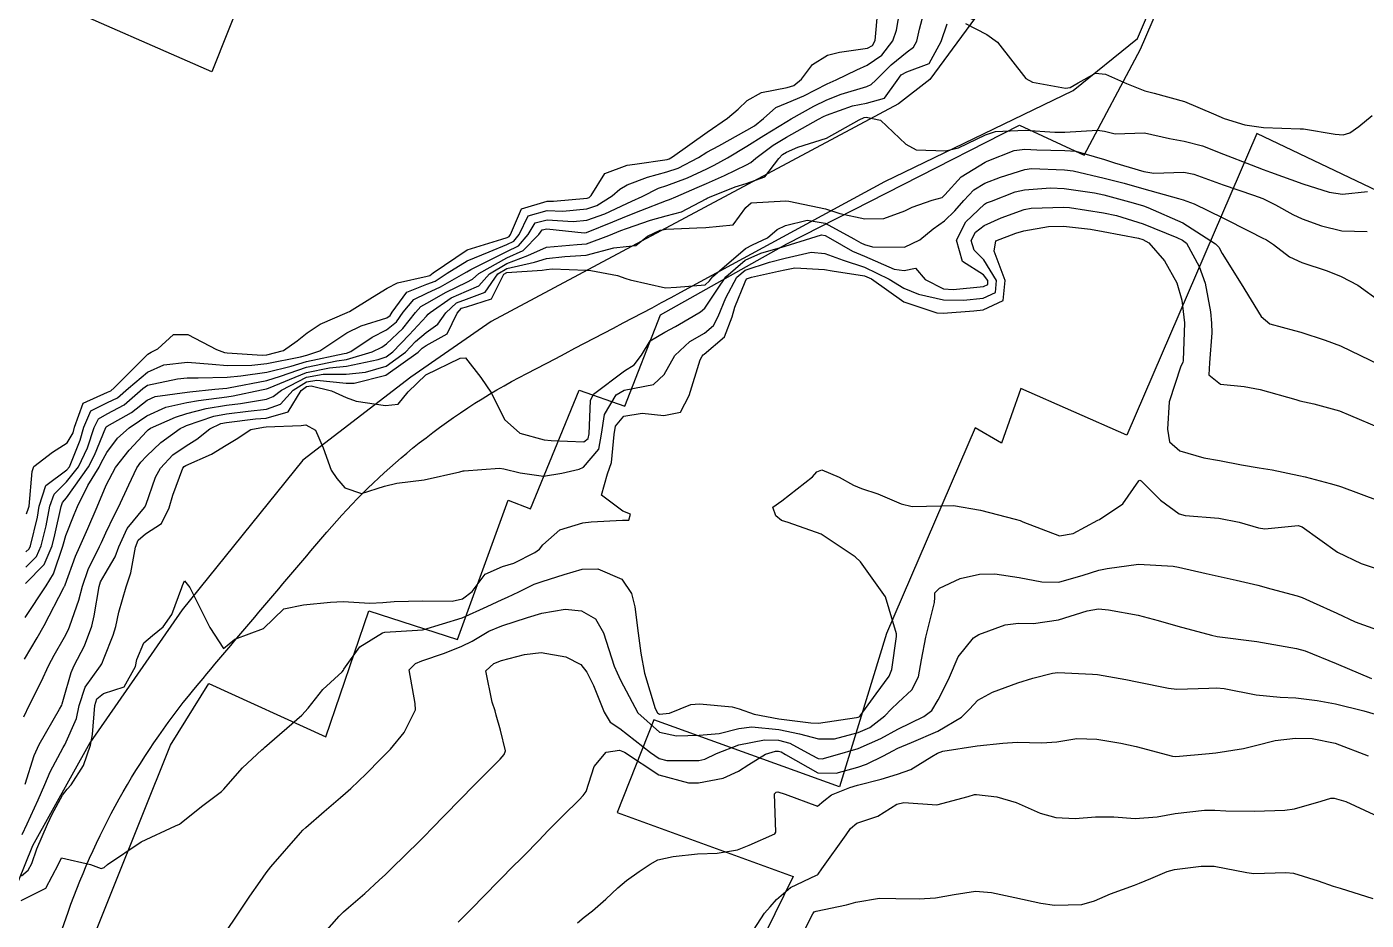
# Model space of a CAD drawing. Header units: metres. Extents: x 318500 to 325275, y 7408834 to 7428799.
# Drawn here: x 323273.2 to 323340.6, y 7418644 to 7418689 of the extents above; entities that cross this region are included whole.
import ezdxf

# ---------------------------------------------------------------- set-up
doc = ezdxf.new("R2010")
doc.units = ezdxf.units.M
doc.header["$MEASUREMENT"] = 0
for name, color, linetype in [('Curvas de Nivel 1m', 11, 'Continuous'), ('Curvas de Nivel 5m', 15, 'Continuous'), ('Edificações', 30, 'Continuous'), ('Vias Primárias', 230, 'Continuous')]:
    doc.layers.add(name, color=color, linetype=linetype)

msp = doc.modelspace()

# ---------------------------------------------------------------- linework, layer by layer
at = {"layer": 'Curvas de Nivel 1m', "flags": 128}
for points, elevation in [([(323273.165, 7418662.569), (323273.323, 7418662.712), (323273.391, 7418662.868), (323273.741, 7418664.315), (323273.826, 7418664.864), (323274.164, 7418665.907), (323275.218, 7418666.683), (323275.363, 7418666.848), (323275.903, 7418668.178), (323276.083, 7418668.837), (323276.438, 7418669.657), (323277.269, 7418670.079), (323277.773, 7418670.312), (323278.325, 7418670.804), (323279.288, 7418671.604), (323280.104, 7418671.97), (323281.293, 7418672.118), (323282.546, 7418672.005), (323283.292, 7418671.949), (323284.536, 7418671.965), (323285.293, 7418672.047), (323286.984, 7418672.38), (323287.298, 7418672.458), (323287.957, 7418672.68), (323288.763, 7418673.213), (323289.314, 7418673.586), (323290.035, 7418673.934), (323291.326, 7418674.345), (323291.496, 7418674.459), (323291.606, 7418674.627), (323292.333, 7418675.632), (323293.351, 7418676.036), (323293.763, 7418676.195), (323294.373, 7418676.595), (323295.366, 7418677.215), (323296.475, 7418677.667), (323297.375, 7418678.034), (323297.721, 7418678.203), (323297.986, 7418678.544), (323298.451, 7418679.483), (323299.398, 7418679.747), (323300.195, 7418679.721), (323301.4, 7418679.832), (323301.899, 7418679.996), (323302.664, 7418680.481), (323303.06, 7418680.831), (323303.418, 7418681.035), (323304.455, 7418681.43), (323305.429, 7418681.689), (323305.996, 7418681.877), (323307.01, 7418682.426), (323307.443, 7418682.681), (323308.043, 7418683.008), (323309.454, 7418683.789), (323309.827, 7418684.016), (323310.279, 7418684.382), (323310.91, 7418684.934), (323311.472, 7418685.167), (323312.315, 7418685.52), (323313.487, 7418686.131), (323313.634, 7418686.192), (323313.952, 7418686.333), (323314.976, 7418686.84), (323315.501, 7418687.067), (323316.235, 7418687.577), (323316.796, 7418688.297), (323316.988, 7418688.832), (323317.235, 7418690.293)], 729), ([(323273.194, 7418664.468), (323273.304, 7418664.763), (323273.321, 7418664.869), (323273.476, 7418666.609), (323273.568, 7418666.867), (323274.5, 7418667.588), (323275.238, 7418668.055), (323275.539, 7418668.552), (323275.604, 7418668.845), (323276.055, 7418670.051), (323277.277, 7418670.598), (323277.432, 7418670.663), (323277.606, 7418670.815), (323279.297, 7418672.512), (323279.464, 7418672.622), (323279.801, 7418672.785), (323280.587, 7418673.501), (323281.311, 7418673.51), (323282.765, 7418672.748), (323283.159, 7418672.603), (323283.298, 7418672.582), (323285.051, 7418672.467), (323285.298, 7418672.484), (323286.128, 7418672.702), (323286.818, 7418673.184), (323287.313, 7418673.582), (323287.975, 7418674.025), (323289.329, 7418674.613), (323289.366, 7418674.623), (323289.459, 7418674.658), (323290.601, 7418675.382), (323291.348, 7418675.846), (323291.864, 7418676.113), (323293.357, 7418676.441), (323293.486, 7418676.48), (323293.66, 7418676.605), (323295.372, 7418677.767), (323297.124, 7418678.3), (323297.378, 7418678.39), (323297.486, 7418678.442), (323297.562, 7418678.548), (323298.103, 7418679.839), (323299.405, 7418680.218), (323299.71, 7418680.221), (323301.408, 7418680.372), (323301.507, 7418680.4), (323301.62, 7418680.497), (323302.297, 7418681.617), (323303.433, 7418682.026), (323303.817, 7418682.083), (323305.438, 7418682.316), (323305.541, 7418682.346), (323305.705, 7418682.446), (323307.453, 7418683.696), (323308.473, 7418684.405), (323309.007, 7418684.857), (323309.473, 7418685.28), (323310.18, 7418685.683), (323311.484, 7418685.948), (323311.806, 7418686.044), (323312.195, 7418686.359), (323312.753, 7418687.1), (323313.508, 7418687.571), (323314.116, 7418687.726), (323315.514, 7418687.924), (323315.768, 7418688.056), (323315.913, 7418688.306), (323316.036, 7418689.804)], 728), ([(323273.141, 7418660.97), (323274.084, 7418661.928), (323274.486, 7418662.857), (323274.617, 7418663.417), (323274.936, 7418664.853), (323275.013, 7418665.04), (323275.204, 7418665.276), (323276.312, 7418666.834), (323276.623, 7418667.436), (323277.18, 7418668.821), (323277.207, 7418668.864), (323277.251, 7418668.895), (323278.478, 7418669.586), (323279.271, 7418670.199), (323279.671, 7418670.389), (323281.278, 7418670.608), (323281.421, 7418670.625), (323282.675, 7418670.749), (323283.281, 7418670.807), (323283.358, 7418670.816), (323285.285, 7418671.188), (323285.986, 7418671.402), (323287.292, 7418671.855), (323288.806, 7418672.178), (323289.296, 7418672.246), (323290.6, 7418672.64), (323291.074, 7418672.863), (323291.306, 7418673.028), (323292.129, 7418673.811), (323292.769, 7418674.616), (323293.039, 7418674.909), (323293.337, 7418675.09), (323294.309, 7418675.632), (323295.353, 7418676.141), (323295.636, 7418676.296), (323295.96, 7418676.571), (323297.368, 7418677.365), (323298.184, 7418677.73), (323298.977, 7418678.534), (323299.144, 7418678.772), (323299.385, 7418678.831), (323301.254, 7418678.63), (323301.382, 7418678.644), (323302.7, 7418679.171), (323303.395, 7418679.461), (323304.117, 7418679.745), (323305.407, 7418680.25), (323305.55, 7418680.305), (323305.871, 7418680.443), (323306.941, 7418680.903), (323307.42, 7418681.106), (323308.324, 7418681.509), (323309.435, 7418682.051), (323309.651, 7418682.173), (323309.905, 7418682.385), (323310.78, 7418683.044), (323311.451, 7418683.45), (323313.056, 7418684.346), (323313.314, 7418684.49), (323313.463, 7418684.557), (323314.773, 7418685.018), (323315.473, 7418685.154), (323316.379, 7418685.398), (323317.012, 7418686.295), (323317.214, 7418686.573), (323317.497, 7418686.727), (323318.628, 7418687.149), (323319.231, 7418688.264), (323319.529, 7418689.149)], 731), ([(323320.455, 7418689.171), (323321.524, 7418688.618), (323322.067, 7418688.225), (323323.493, 7418686.398), (323323.828, 7418686.205), (323325.486, 7418685.906), (323325.715, 7418685.948), (323326.118, 7418686.171), (323326.998, 7418686.657), (323327.497, 7418686.607), (323328.551, 7418686.139), (323329.485, 7418685.78), (323329.946, 7418685.661), (323331.477, 7418685.243), (323332.937, 7418684.609), (323333.465, 7418684.375), (323334.516, 7418684.059), (323335.459, 7418683.93), (323337.303, 7418683.867), (323337.458, 7418683.855), (323339.06, 7418683.592), (323339.464, 7418683.56), (323339.792, 7418683.66), (323340.256, 7418683.982), (323340.924, 7418684.527)], 731), ([(323273.124, 7418659.26), (323274.19, 7418660.854), (323274.548, 7418661.45), (323275.03, 7418662.851), (323275.057, 7418662.966), (323275.178, 7418663.39), (323275.592, 7418664.446), (323275.757, 7418664.842), (323276.287, 7418665.91), (323276.852, 7418666.826), (323276.976, 7418667.071), (323277.231, 7418667.569), (323277.774, 7418668.28), (323278.366, 7418668.803), (323278.888, 7418669.163), (323279.259, 7418669.418), (323280.203, 7418669.844), (323281.27, 7418670.086), (323281.844, 7418670.189), (323283.274, 7418670.366), (323283.6, 7418670.411), (323285.024, 7418670.714), (323285.281, 7418670.766), (323285.372, 7418670.8), (323287.289, 7418671.59), (323288.448, 7418671.829), (323289.292, 7418671.903), (323290.902, 7418672.242), (323291.298, 7418672.382), (323291.633, 7418672.627), (323292.447, 7418673.485), (323293.327, 7418674.434), (323293.411, 7418674.526), (323293.507, 7418674.607), (323294.575, 7418675.358), (323295.347, 7418675.686), (323295.959, 7418675.963), (323296.499, 7418676.563), (323297.365, 7418677.084), (323298.433, 7418677.476), (323299.374, 7418677.897), (323300.91, 7418678.042), (323301.376, 7418678.073), (323302.499, 7418678.483), (323303.115, 7418678.743), (323303.386, 7418678.85), (323304.592, 7418679.258), (323305.395, 7418679.474), (323306.163, 7418679.674), (323307.409, 7418680.333), (323307.458, 7418680.37), (323307.57, 7418680.418), (323308.868, 7418680.949), (323309.421, 7418681.113), (323310.354, 7418681.452), (323311.061, 7418682.374), (323311.248, 7418682.566), (323311.443, 7418682.683), (323312.023, 7418682.938), (323313.45, 7418683.389), (323315.1, 7418684.315), (323315.345, 7418684.429), (323315.462, 7418684.444), (323316.17, 7418684.303), (323317.448, 7418683.087), (323317.964, 7418682.801), (323319.445, 7418682.746), (323320.109, 7418682.913), (323321.453, 7418683.563), (323321.957, 7418683.723), (323323.456, 7418683.79), (323324.957, 7418683.69), (323325.455, 7418683.687), (323327.096, 7418683.795), (323327.456, 7418683.743), (323327.984, 7418683.615), (323329.455, 7418683.662), (323330.725, 7418683.383), (323331.451, 7418683.248), (323332.374, 7418683.011), (323333.445, 7418682.588), (323334.832, 7418682.056), (323335.437, 7418681.818), (323335.801, 7418681.677), (323337.426, 7418681.085), (323338.753, 7418680.667), (323339.419, 7418680.573), (323340.691, 7418680.707)], 732), ([(323273.094, 7418657.162), (323273.733, 7418658.239), (323274.084, 7418658.856), (323275.07, 7418660.772), (323275.116, 7418660.84), (323275.123, 7418660.858), (323275.141, 7418660.9), (323275.665, 7418662.34), (323275.879, 7418662.839), (323276.285, 7418663.732), (323276.756, 7418664.827), (323277.211, 7418665.926), (323277.678, 7418666.813), (323278.362, 7418667.674), (323279.248, 7418668.64), (323279.326, 7418668.712), (323279.438, 7418668.788), (323280.688, 7418669.346), (323281.261, 7418669.528), (323282.242, 7418669.778), (323283.268, 7418669.94), (323283.967, 7418670.032), (323285.273, 7418670.246), (323285.605, 7418670.377), (323286.028, 7418670.703), (323287.287, 7418671.351), (323288.118, 7418671.507), (323289.288, 7418671.509), (323290.248, 7418671.604), (323291.293, 7418671.918), (323292.264, 7418672.62), (323292.775, 7418673.149), (323293.315, 7418673.604), (323293.893, 7418674.03), (323294.296, 7418674.596), (323294.832, 7418675.093), (323295.34, 7418675.277), (323296.281, 7418675.631), (323296.909, 7418676.557), (323297.363, 7418676.835), (323298.754, 7418677.148), (323299.368, 7418677.337), (323300.291, 7418677.438), (323301.37, 7418677.496), (323302.761, 7418677.866), (323303.375, 7418677.938), (323303.855, 7418677.986), (323304.447, 7418678.459), (323305.083, 7418678.755), (323305.385, 7418678.809), (323306.931, 7418678.883), (323307.387, 7418678.895), (323308.755, 7418679.034), (323309.403, 7418679.895), (323309.665, 7418680.128), (323311.408, 7418680.231), (323311.556, 7418680.219), (323313.402, 7418679.828), (323314.13, 7418679.598), (323315.395, 7418679.326), (323316.345, 7418679.352), (323317.402, 7418679.737), (323317.768, 7418679.921), (323318.782, 7418680.269), (323319.273, 7418680.402), (323319.414, 7418680.534), (323320.237, 7418681.439), (323321.439, 7418682.187), (323321.469, 7418682.2), (323321.544, 7418682.229), (323322.896, 7418682.765), (323323.446, 7418682.833), (323324.051, 7418682.806), (323325.446, 7418682.778), (323326.011, 7418682.737), (323327.442, 7418682.322), (323327.948, 7418682.145), (323329.434, 7418681.705), (323329.929, 7418681.627), (323331.434, 7418681.676), (323331.939, 7418681.586), (323333.424, 7418681.036), (323334.953, 7418680.518), (323335.414, 7418680.346), (323336.054, 7418680.04), (323336.927, 7418679.552), (323337.403, 7418679.325), (323338.367, 7418678.973), (323339.397, 7418678.73), (323340.675, 7418678.7)], 733), ([(323273.054, 7418654.253), (323273.345, 7418654.866), (323273.925, 7418656.009), (323274.326, 7418656.851), (323274.591, 7418657.354), (323275.111, 7418658.271), (323275.302, 7418658.654), (323275.379, 7418658.837), (323275.831, 7418660.135), (323276.014, 7418660.831), (323276.307, 7418661.678), (323276.873, 7418662.824), (323276.971, 7418663.026), (323277.18, 7418663.516), (323277.607, 7418664.4), (323277.831, 7418664.811), (323278.339, 7418665.931), (323278.744, 7418666.797), (323278.945, 7418667.074), (323279.229, 7418667.377), (323279.961, 7418668.061), (323280.924, 7418668.773), (323281.143, 7418668.88), (323281.252, 7418668.921), (323282.621, 7418669.388), (323283.262, 7418669.51), (323284.343, 7418669.644), (323285.266, 7418669.752), (323285.982, 7418669.99), (323286.608, 7418670.697), (323287.284, 7418671.117), (323287.806, 7418671.203), (323289.284, 7418671.063), (323289.682, 7418671.053), (323291.288, 7418671.457), (323292.904, 7418672.614), (323293.101, 7418672.814), (323293.305, 7418672.955), (323294.372, 7418673.536), (323294.878, 7418674.587), (323295.091, 7418674.826), (323295.335, 7418674.9), (323296.606, 7418675.296), (323297.223, 7418676.552), (323297.361, 7418676.634), (323299.149, 7418676.745), (323299.362, 7418676.78), (323299.651, 7418676.814), (323301.362, 7418676.737), (323301.596, 7418676.73), (323302.947, 7418676.476), (323303.358, 7418676.328), (323303.569, 7418676.256), (323305.351, 7418675.86), (323305.908, 7418675.885), (323307.354, 7418676.01), (323307.564, 7418676.21), (323307.725, 7418676.415), (323309.374, 7418677.829), (323309.736, 7418678.027), (323310.481, 7418678.379), (323310.975, 7418678.785), (323311.389, 7418678.99), (323312.489, 7418679.258), (323313.391, 7418679.105), (323314.831, 7418678.318), (323315.188, 7418678.123), (323315.377, 7418678.042), (323315.767, 7418677.915), (323317.376, 7418677.908), (323318.155, 7418678.278), (323318.829, 7418678.828), (323319.395, 7418679.232), (323319.924, 7418679.73), (323320.361, 7418680.246), (323320.87, 7418680.787), (323321.424, 7418681.133), (323322.215, 7418681.435), (323323.434, 7418681.817), (323323.778, 7418681.861), (323325.434, 7418681.802), (323325.865, 7418681.742), (323327.429, 7418681.385), (323328.444, 7418681.121), (323329.421, 7418680.841), (323331.165, 7418680.352), (323331.413, 7418680.29), (323331.953, 7418680.092), (323333.4, 7418679.387), (323334.762, 7418678.684), (323335.385, 7418678.369), (323335.601, 7418678.265), (323335.95, 7418678.041), (323336.764, 7418677.413), (323337.377, 7418677.123), (323338.657, 7418676.715), (323339.367, 7418676.427), (323340.2, 7418675.982), (323341.348, 7418675.155)], 734), ([(323272.975, 7418648.332), (323273.225, 7418648.866), (323273.788, 7418650.069), (323274.112, 7418650.853), (323274.379, 7418651.49), (323275.038, 7418652.705), (323275.087, 7418652.792), (323275.117, 7418652.839), (323275.708, 7418654.178), (323275.854, 7418654.832), (323276.149, 7418655.754), (323276.918, 7418656.822), (323276.984, 7418656.929), (323277.096, 7418657.23), (323277.56, 7418658.366), (323277.694, 7418658.811), (323277.841, 7418659.523), (323278.215, 7418660.804), (323278.442, 7418661.51), (323278.68, 7418662.797), (323278.815, 7418663.156), (323279.18, 7418663.469), (323279.985, 7418663.985), (323280.381, 7418664.778), (323280.561, 7418665.422), (323281.056, 7418666.772), (323281.128, 7418666.865), (323281.222, 7418666.917), (323282.503, 7418667.479), (323283.238, 7418667.933), (323283.742, 7418668.233), (323284.487, 7418668.721), (323285.116, 7418668.848), (323285.252, 7418668.852), (323287.018, 7418668.928), (323287.254, 7418668.965), (323287.733, 7418668.683), (323288.118, 7418667.795), (323288.525, 7418666.67), (323288.812, 7418666.262), (323289.211, 7418665.783), (323290.053, 7418665.492), (323291.212, 7418665.863), (323291.825, 7418666.012), (323293.216, 7418666.187), (323295, 7418666.583), (323295.168, 7418666.634), (323295.221, 7418666.643), (323297.001, 7418666.776), (323297.223, 7418666.747), (323298.047, 7418666.542), (323299.218, 7418666.371), (323300.131, 7418666.516), (323301.007, 7418666.719), (323301.225, 7418666.819), (323301.992, 7418667.736), (323302.138, 7418668.487), (323302.278, 7418669.472), (323302.876, 7418670.476), (323303.282, 7418670.701), (323304.749, 7418670.992), (323305.29, 7418671.489), (323305.819, 7418672.442), (323306.583, 7418673.159), (323307.317, 7418673.575), (323307.777, 7418673.959), (323308.001, 7418674.41), (323308.399, 7418675.349), (323308.943, 7418676.396), (323309.364, 7418676.752), (323310.594, 7418677.151), (323311.37, 7418677.357), (323312.682, 7418677.659), (323313.372, 7418677.584), (323314.29, 7418677.247), (323315.366, 7418676.9), (323316.607, 7418676.298), (323317.353, 7418675.835), (323318.087, 7418675.541), (323319.345, 7418675.254), (323320.358, 7418675.231), (323321.347, 7418675.337), (323321.962, 7418675.613), (323322.006, 7418676.224), (323321.37, 7418677.269), (323320.887, 7418677.749), (323320.745, 7418678.24), (323320.964, 7418678.659), (323321.392, 7418679), (323322.24, 7418679.379), (323323.404, 7418679.793), (323323.75, 7418679.86), (323325.406, 7418679.918), (323325.684, 7418679.898), (323327.402, 7418679.63), (323328.046, 7418679.498), (323329.394, 7418679.082), (323331.095, 7418678.393), (323331.382, 7418678.256), (323331.569, 7418678.097), (323332.214, 7418676.933), (323332.515, 7418676.083), (323332.775, 7418674.642), (323332.827, 7418674.078), (323332.843, 7418673.597), (323332.728, 7418672.079), (323332.703, 7418671.481), (323333.294, 7418671), (323334.47, 7418670.88), (323335.29, 7418670.741), (323337.077, 7418670.229), (323337.282, 7418670.171), (323337.977, 7418670.01), (323339.275, 7418669.664), (323339.823, 7418669.433), (323341.263, 7418668.818)], 736), ([(323272.951, 7418646.241), (323273.285, 7418646.535), (323273.465, 7418646.862), (323273.709, 7418647.601), (323274.248, 7418648.851), (323274.482, 7418649.354), (323275.002, 7418650.309), (323275.238, 7418650.606), (323275.444, 7418650.836), (323276.058, 7418651.796), (323276.421, 7418652.826), (323276.51, 7418653.361), (323276.642, 7418654.824), (323276.735, 7418655.153), (323277.069, 7418655.421), (323278.107, 7418655.772), (323278.677, 7418656.796), (323278.756, 7418657.134), (323279.108, 7418657.976), (323279.544, 7418658.354), (323280.065, 7418658.781), (323280.502, 7418659.401), (323281.016, 7418660.771), (323281.04, 7418660.873), (323281.145, 7418661.096), (323281.414, 7418660.766), (323281.988, 7418659.617), (323282.418, 7418658.751), (323283.104, 7418657.688), (323283.674, 7418658.169), (323285.12, 7418658.71), (323286.145, 7418659.684), (323287.132, 7418659.897), (323288.494, 7418660.03), (323289.134, 7418660.061), (323290.468, 7418659.975), (323291.134, 7418660.008), (323291.697, 7418660.062), (323293.135, 7418660.097), (323294.624, 7418660.077), (323295.136, 7418660.199), (323295.627, 7418660.573), (323296.274, 7418661.442), (323297.159, 7418661.819), (323297.714, 7418661.992), (323298.783, 7418662.534), (323299.006, 7418662.698), (323299.176, 7418662.915), (323300.038, 7418663.666), (323301.193, 7418664.024), (323301.617, 7418664.071), (323303.195, 7418664.155), (323303.504, 7418664.159), (323303.587, 7418664.466), (323303.201, 7418664.611), (323302.14, 7418665.417), (323302.442, 7418666.482), (323302.643, 7418667.065), (323302.765, 7418668.477), (323302.837, 7418668.895), (323303.264, 7418669.386), (323304.186, 7418669.541), (323305.265, 7418669.435), (323306.116, 7418669.588), (323306.551, 7418670.431), (323307.105, 7418672.23), (323307.193, 7418672.422), (323307.246, 7418672.475), (323307.301, 7418672.507), (323308.332, 7418673.387), (323308.702, 7418674.399), (323308.846, 7418674.889), (323309.357, 7418676.163), (323309.437, 7418676.311), (323309.681, 7418676.387), (323311.047, 7418676.689), (323311.364, 7418676.767), (323311.859, 7418676.856), (323313.364, 7418676.776), (323313.744, 7418676.715), (323315.362, 7418676.467), (323315.721, 7418676.306), (323317.343, 7418675.153), (323319.006, 7418674.594), (323319.335, 7418674.575), (323320.875, 7418674.699), (323321.338, 7418674.755), (323322.354, 7418675.211), (323322.447, 7418676.219), (323321.895, 7418677.704), (323321.972, 7418678.224), (323322.987, 7418678.613), (323323.388, 7418678.731), (323324.633, 7418678.949), (323325.392, 7418678.961), (323326.743, 7418678.806), (323327.388, 7418678.696), (323329.153, 7418678.362), (323329.382, 7418678.292), (323329.683, 7418678.125), (323330.476, 7418677.219), (323331.087, 7418676.104), (323331.347, 7418675.235), (323331.467, 7418674.098), (323331.404, 7418672.201), (323331.385, 7418672.099), (323331.298, 7418671.91), (323330.7, 7418670.109), (323330.626, 7418668.743), (323330.712, 7418668.108), (323331.243, 7418667.644), (323332.446, 7418667.29), (323333.241, 7418667.159), (323334.348, 7418666.95), (323335.237, 7418666.791), (323335.882, 7418666.686), (323337.234, 7418666.413), (323337.551, 7418666.333), (323338.812, 7418665.996), (323339.229, 7418665.89), (323339.378, 7418665.838), (323341.218, 7418665.139)], 737), ([(323272.932, 7418645.006), (323274.169, 7418645.624), (323274.807, 7418646.842), (323274.963, 7418647.157), (323276.419, 7418646.825), (323276.957, 7418646.619), (323277.108, 7418646.667), (323277.277, 7418646.815), (323278.972, 7418647.957), (323280.694, 7418648.764), (323280.887, 7418648.856), (323280.982, 7418648.924), (323282.002, 7418649.742), (323283.006, 7418650.487), (323283.131, 7418650.615), (323283.228, 7418650.737), (323284.067, 7418651.682), (323285.038, 7418652.595), (323285.101, 7418652.647), (323285.17, 7418652.708), (323287.056, 7418654.338), (323287.371, 7418654.685), (323288.113, 7418655.636), (323289.088, 7418656.528), (323289.144, 7418656.605), (323289.164, 7418656.659), (323289.972, 7418657.782), (323291.118, 7418658.487), (323291.237, 7418658.51), (323292.877, 7418658.612), (323293.104, 7418658.627), (323293.12, 7418658.623), (323293.141, 7418658.63), (323295.127, 7418659.243), (323296.38, 7418659.809), (323297.136, 7418660.166), (323297.41, 7418660.275), (323297.974, 7418660.542), (323298.746, 7418660.935), (323299.148, 7418661.075), (323300.254, 7418661.413), (323301.158, 7418661.685), (323301.948, 7418661.698), (323303.151, 7418661.185), (323303.65, 7418660.465), (323303.81, 7418659.786), (323303.979, 7418658.461), (323304.105, 7418657.46), (323304.297, 7418656.458), (323304.836, 7418654.68), (323304.946, 7418654.451), (323305.059, 7418654.381), (323305.563, 7418654.442), (323306.625, 7418654.868), (323307.067, 7418654.911), (323308.703, 7418654.758), (323309.064, 7418654.657), (323309.821, 7418654.382), (323311.058, 7418654.152), (323312.662, 7418653.952), (323313.056, 7418653.934), (323314.964, 7418654.216), (323315.059, 7418654.24), (323315.107, 7418654.262), (323315.159, 7418654.309), (323315.958, 7418655.42), (323316.607, 7418656.295), (323316.753, 7418656.635), (323316.987, 7418658.291), (323316.987, 7418658.425), (323316.432, 7418660.297), (323315.166, 7418662.053), (323314.894, 7418662.314), (323313.187, 7418663.447), (323311.523, 7418664.037), (323311.197, 7418664.148), (323310.91, 7418664.373), (323310.763, 7418664.816), (323311.208, 7418665.137), (323312.759, 7418666.347), (323312.971, 7418666.597), (323313.225, 7418666.686), (323314.09, 7418666.327), (323314.821, 7418665.921), (323315.214, 7418665.743), (323316.035, 7418665.478), (323317.207, 7418664.986), (323317.774, 7418664.849), (323319.206, 7418664.883), (323319.842, 7418664.887), (323321.204, 7418664.666), (323322.952, 7418664.212), (323323.199, 7418664.134), (323323.337, 7418664.069), (323325.188, 7418663.375), (323325.869, 7418663.49), (323327.121, 7418664.151), (323327.2, 7418664.189), (323328.367, 7418664.98), (323329.181, 7418666.13), (323329.195, 7418666.155), (323329.221, 7418666.174), (323329.299, 7418666.129), (323330.262, 7418665.166), (323331.204, 7418664.481), (323331.505, 7418664.396), (323333.203, 7418664.265), (323334.226, 7418664.06), (323335.196, 7418663.774), (323335.513, 7418663.728), (323337.198, 7418663.894), (323337.399, 7418663.814), (323339.178, 7418662.547), (323340.37, 7418661.978), (323341.167, 7418661.701)], 738), ([(323282.903, 7418642.962), (323283.63, 7418644.018), (323284.106, 7418644.722), (323284.438, 7418645.217), (323284.949, 7418645.968), (323285.256, 7418646.405), (323285.486, 7418646.702), (323286.977, 7418648.419), (323287.106, 7418648.552), (323287.252, 7418648.677), (323288.179, 7418649.481), (323289.003, 7418650.192), (323289.251, 7418650.412), (323289.511, 7418650.652), (323290.282, 7418651.38), (323291.033, 7418652.133), (323291.278, 7418652.386), (323291.512, 7418652.625), (323292.198, 7418653.469), (323292.768, 7418654.613), (323292.76, 7418654.918), (323292.461, 7418656.616), (323292.766, 7418656.942), (323293.097, 7418657.067), (323294.231, 7418657.465), (323295.109, 7418657.819), (323295.618, 7418658.067), (323296.466, 7418658.56), (323297.123, 7418658.841), (323298.412, 7418659.253), (323299.129, 7418659.477), (323300.302, 7418659.683), (323301.131, 7418659.598), (323301.834, 7418659.196), (323302.237, 7418658.483), (323302.773, 7418656.797), (323302.923, 7418656.473), (323303.085, 7418656.105), (323303.97, 7418654.461), (323305.05, 7418653.486), (323305.906, 7418653.294), (323307.049, 7418653.325), (323308.055, 7418653.41), (323309.053, 7418653.674), (323309.693, 7418653.744), (323311.052, 7418653.614), (323312.101, 7418653.405), (323313.048, 7418653.141), (323313.862, 7418653.142), (323315.051, 7418653.459), (323315.637, 7418653.722), (323316.395, 7418654.297), (323316.716, 7418654.643), (323317.07, 7418654.983), (323317.751, 7418655.609), (323318.092, 7418656.275), (323318.246, 7418657.129), (323318.451, 7418658.27), (323318.893, 7418660.019), (323318.915, 7418660.263), (323318.915, 7418660.492), (323319.147, 7418660.727), (323320.186, 7418661.213), (323321.158, 7418661.44), (323321.93, 7418661.45), (323323.156, 7418661.277), (323324.293, 7418661.053), (323325.153, 7418661.034), (323326.377, 7418661.381), (323327.165, 7418661.64), (323327.581, 7418661.731), (323329.168, 7418661.935), (323330.91, 7418661.846), (323331.167, 7418661.798), (323332.56, 7418661.475), (323333.163, 7418661.338), (323334.082, 7418661.139), (323335.158, 7418660.882), (323335.822, 7418660.706), (323337.153, 7418660.35), (323337.397, 7418660.261), (323337.958, 7418660.008), (323339.142, 7418659.47), (323340.072, 7418659.045), (323341.13, 7418658.651)], 739), ([(323294.92, 7418643.915), (323295.254, 7418644.246), (323295.571, 7418644.57), (323296.243, 7418645.257), (323296.952, 7418645.987), (323297.231, 7418646.271), (323297.508, 7418646.545), (323298.236, 7418647.268), (323298.975, 7418648.028), (323299.452, 7418648.523), (323300.209, 7418649.294), (323301.004, 7418650.078), (323301.215, 7418650.289), (323301.36, 7418650.495), (323301.772, 7418651.745), (323302.366, 7418652.48), (323303.041, 7418652.584), (323303.29, 7418652.468), (323305.023, 7418651.334), (323306.516, 7418650.929), (323307.018, 7418650.932), (323308.265, 7418651.158), (323309.027, 7418651.514), (323309.556, 7418651.861), (323310.384, 7418652.377), (323310.886, 7418652.528), (323311.042, 7418652.53), (323311.168, 7418652.495), (323311.402, 7418652.365), (323313.026, 7418651.433), (323313.937, 7418651.415), (323315.031, 7418651.721), (323315.469, 7418651.871), (323316.327, 7418652.297), (323316.793, 7418652.542), (323317.044, 7418652.669), (323317.737, 7418652.97), (323319.053, 7418653.532), (323320.254, 7418654.242), (323320.659, 7418654.643), (323321.073, 7418655.09), (323321.809, 7418655.497), (323323.088, 7418655.968), (323323.842, 7418656.199), (323324.824, 7418656.454), (323325.095, 7418656.484), (323326.839, 7418656.408), (323327.093, 7418656.382), (323328.52, 7418656.136), (323329.089, 7418656.021), (323330.673, 7418655.694), (323331.086, 7418655.65), (323332.701, 7418655.69), (323333.087, 7418655.721), (323333.469, 7418655.683), (323335.083, 7418655.356), (323336.294, 7418655.244), (323337.082, 7418655.207), (323338.154, 7418655.077), (323339.079, 7418654.906), (323340.499, 7418654.552), (323341.074, 7418654.381)], 741), ([(323300.921, 7418643.881), (323301.259, 7418644.161), (323301.682, 7418644.489), (323302.349, 7418645.068), (323302.948, 7418645.638), (323303.398, 7418646.021), (323304.036, 7418646.459), (323304.576, 7418646.842), (323304.966, 7418647.048), (323305.748, 7418647.218), (323306.969, 7418647.356), (323307.958, 7418647.393), (323308.972, 7418647.563), (323309.562, 7418647.796), (323310.856, 7418648.371), (323310.911, 7418648.441), (323310.834, 7418650.372), (323310.921, 7418650.462), (323311.012, 7418650.481), (323311.381, 7418650.364), (323313.001, 7418649.762), (323313.321, 7418650.019), (323313.702, 7418650.33), (323314.63, 7418650.702), (323315.017, 7418650.806), (323316.201, 7418651.12), (323317.026, 7418651.374), (323317.704, 7418651.605), (323318.76, 7418652.264), (323319.042, 7418652.427), (323319.318, 7418652.531), (323321.046, 7418652.797), (323322.33, 7418652.935), (323323.052, 7418652.984), (323324.303, 7418652.939), (323325.052, 7418652.996), (323326.05, 7418653.17), (323327.055, 7418653.13), (323328.269, 7418652.921), (323329.049, 7418652.756), (323330.864, 7418652.281), (323331.042, 7418652.262), (323332.715, 7418652.405), (323333.046, 7418652.446), (323334.441, 7418652.664), (323335.051, 7418652.813), (323336.032, 7418653.059), (323337.057, 7418653.182), (323337.908, 7418653.156), (323339.054, 7418652.921), (323340.722, 7418652.296)], 742), ([(323309.785, 7418643.513), (323310.345, 7418644.376), (323310.617, 7418644.691), (323310.94, 7418645.052), (323311.643, 7418645.666), (323312.959, 7418646.28), (323312.999, 7418646.299), (323313.045, 7418646.339), (323313.22, 7418646.594), (323314.442, 7418648.318), (323314.666, 7418648.634), (323314.989, 7418648.894), (323316.035, 7418649.259), (323317.003, 7418649.851), (323317.349, 7418649.94), (323319.004, 7418649.829), (323320.579, 7418650.236), (323320.905, 7418650.338), (323321.012, 7418650.346), (323322.029, 7418650.22), (323323.007, 7418649.941), (323324.213, 7418649.402), (323325, 7418649.187), (323325.971, 7418649.137), (323327.001, 7418649.223), (323327.92, 7418649.221), (323329, 7418649.132), (323330.107, 7418649.22), (323331.003, 7418649.381), (323332.475, 7418649.548), (323333.005, 7418649.555), (323333.55, 7418649.519), (323335.005, 7418649.504), (323336.53, 7418649.552), (323337.006, 7418649.614), (323338.354, 7418650), (323338.84, 7418650.165), (323339.013, 7418650.164), (323339.595, 7418649.984), (323341.004, 7418649.334)], 743), ([(323312.147, 7418643.116), (323312.763, 7418644.342), (323312.839, 7418644.434), (323312.932, 7418644.474), (323314.468, 7418644.786), (323314.939, 7418644.93), (323316.123, 7418645.118), (323316.942, 7418645.114), (323318.125, 7418645.09), (323318.943, 7418645.141), (323319.881, 7418645.311), (323320.949, 7418645.477), (323321.758, 7418645.411), (323322.944, 7418645.161), (323324.25, 7418644.88), (323324.939, 7418644.773), (323326.3, 7418644.799), (323326.943, 7418644.992), (323327.747, 7418645.343), (323328.955, 7418645.786), (323329.203, 7418645.88), (323329.775, 7418646.118), (323330.606, 7418646.465), (323330.967, 7418646.561), (323332.322, 7418646.728), (323332.97, 7418646.738), (323334.606, 7418646.413), (323334.965, 7418646.363), (323336.573, 7418646.418), (323336.965, 7418646.384), (323338.204, 7418646.001), (323338.956, 7418645.735), (323339.314, 7418645.627), (323340.947, 7418645.114)], 744)]:
    msp.add_lwpolyline(points, dxfattribs=dict(at, elevation=elevation))
at = {"layer": 'Curvas de Nivel 5m', "flags": 128}
for points, elevation in [([(323273.154, 7418661.79), (323273.705, 7418662.319), (323273.938, 7418662.862), (323274.181, 7418663.864), (323274.366, 7418664.858), (323274.588, 7418665.474), (323275.212, 7418666.086), (323275.811, 7418666.841), (323276.263, 7418667.807), (323276.607, 7418668.83), (323276.823, 7418669.26), (323277.26, 7418669.515), (323278.114, 7418669.96), (323279.044, 7418670.794), (323279.282, 7418670.948), (323280.789, 7418671.271), (323281.285, 7418671.317), (323281.84, 7418671.316), (323283.286, 7418671.361), (323283.978, 7418671.421), (323285.289, 7418671.615), (323286.51, 7418671.916), (323287.294, 7418672.14), (323289.188, 7418672.551), (323289.299, 7418672.571), (323289.525, 7418672.657), (323290.584, 7418673.368), (323291.317, 7418673.745), (323291.812, 7418674.136), (323292.159, 7418674.622), (323292.684, 7418675.272), (323293.345, 7418675.594), (323294.037, 7418675.913), (323295.206, 7418676.582), (323295.361, 7418676.662), (323295.556, 7418676.771), (323297.371, 7418677.683), (323297.95, 7418677.968), (323298.448, 7418678.539), (323298.796, 7418679.128), (323299.391, 7418679.281), (323300.71, 7418679.191), (323301.391, 7418679.259), (323302.295, 7418679.588), (323303.405, 7418680.107), (323303.657, 7418680.217), (323304.18, 7418680.462), (323305.003, 7418680.868), (323305.418, 7418681.011), (323306.459, 7418681.4), (323307.431, 7418681.852), (323307.81, 7418682.039), (323308.477, 7418682.404), (323309.446, 7418682.985), (323310.307, 7418683.525), (323311.459, 7418684.235), (323311.687, 7418684.367), (323312.816, 7418685.003), (323313.475, 7418685.324), (323314.201, 7418685.607), (323315.485, 7418685.995), (323315.705, 7418686.09), (323315.941, 7418686.305), (323316.714, 7418687.086), (323317.512, 7418687.736), (323317.831, 7418687.97), (323318.002, 7418688.283), (323318.131, 7418688.886), (323318.512, 7418690.275)], 730), ([(323273.133, 7418650.868), (323273.584, 7418652.309), (323273.833, 7418652.858), (323274.861, 7418654.646), (323274.966, 7418654.841), (323274.994, 7418654.908), (323275.064, 7418655.138), (323275.438, 7418656.483), (323275.598, 7418656.835), (323276.109, 7418657.826), (323276.476, 7418658.826), (323276.607, 7418659.344), (323276.849, 7418660.823), (323276.916, 7418661.051), (323277.149, 7418661.447), (323277.663, 7418662.312), (323277.839, 7418662.81), (323278.258, 7418663.73), (323279.13, 7418664.791), (323279.201, 7418664.904), (323279.686, 7418666.314), (323279.931, 7418666.783), (323280.556, 7418667.451), (323281.237, 7418667.904), (323281.774, 7418668.23), (323282.415, 7418668.753), (323282.977, 7418669.021), (323283.255, 7418669.078), (323284.724, 7418669.252), (323285.259, 7418669.288), (323286.357, 7418669.606), (323287.019, 7418670.693), (323287.282, 7418670.884), (323287.515, 7418670.919), (323288.538, 7418670.671), (323289.275, 7418670.331), (323289.782, 7418670.142), (323291.269, 7418669.928), (323291.899, 7418669.996), (323292.405, 7418670.619), (323293.289, 7418671.476), (323295.026, 7418672.313), (323295.297, 7418672.327), (323296.062, 7418671.342), (323296.605, 7418670.56), (323297.26, 7418669.224), (323298.031, 7418668.542), (323299.245, 7418668.207), (323299.605, 7418668.164), (323301.244, 7418668.105), (323301.466, 7418668.277), (323301.509, 7418668.496), (323301.581, 7418670.19), (323301.723, 7418670.493), (323303.292, 7418671.673), (323303.78, 7418671.981), (323304.139, 7418672.462), (323304.587, 7418673.181), (323305.318, 7418673.623), (323305.861, 7418673.903), (323306.745, 7418674.429), (323307.116, 7418674.64), (323307.336, 7418674.832), (323307.972, 7418675.789), (323308.387, 7418676.405), (323309.369, 7418677.245), (323310.158, 7418677.596), (323311.376, 7418677.958), (323312.663, 7418678.351), (323313.209, 7418678.517), (323313.382, 7418678.492), (323313.656, 7418678.336), (323314.76, 7418677.705), (323315.371, 7418677.446), (323316.86, 7418676.8), (323317.364, 7418676.729), (323317.929, 7418676.845), (323318.422, 7418676.274), (323319.353, 7418675.802), (323319.838, 7418675.768), (323321.355, 7418675.921), (323321.569, 7418676.016), (323321.582, 7418676.228), (323321.363, 7418676.513), (323320.299, 7418677.176), (323319.993, 7418678.251), (323320.467, 7418679.171), (323321.408, 7418680.071), (323321.504, 7418680.133), (323321.755, 7418680.227), (323322.95, 7418680.682), (323323.419, 7418680.796), (323324.727, 7418680.884), (323325.42, 7418680.849), (323326.94, 7418680.634), (323327.416, 7418680.531), (323328.885, 7418680.135), (323329.408, 7418679.982), (323329.632, 7418679.901), (323331.395, 7418679.122), (323333.042, 7418678.075), (323333.202, 7418677.896), (323333.375, 7418677.576), (323334.321, 7418676.06), (323335.335, 7418674.413), (323335.776, 7418674.043), (323337.012, 7418673.71), (323337.326, 7418673.617), (323338.549, 7418673.228), (323339.32, 7418672.942), (323341.31, 7418671.97)], 735), ([(323288.201, 7418643.377), (323288.923, 7418644.21), (323289.15, 7418644.434), (323289.397, 7418644.653), (323290.218, 7418645.364), (323290.951, 7418646.029), (323291.262, 7418646.319), (323291.567, 7418646.621), (323292.974, 7418647.997), (323293.276, 7418648.298), (323293.565, 7418648.594), (323294.265, 7418649.317), (323295.002, 7418650.079), (323295.249, 7418650.334), (323295.485, 7418650.573), (323296.245, 7418651.338), (323297.034, 7418652.125), (323297.235, 7418652.35), (323297.3, 7418652.547), (323297.05, 7418653.586), (323296.835, 7418654.33), (323296.784, 7418654.554), (323296.632, 7418654.991), (323296.313, 7418656.562), (323296.71, 7418656.942), (323297.098, 7418657.094), (323298.254, 7418657.387), (323299.104, 7418657.486), (323300.334, 7418657.279), (323301.096, 7418656.897), (323301.402, 7418656.495), (323301.733, 7418655.837), (323302.276, 7418654.482), (323302.568, 7418653.99), (323303.052, 7418653.662), (323304.602, 7418652.454), (323305.036, 7418652.151), (323305.42, 7418652.058), (323307.034, 7418652.051), (323307.334, 7418652.117), (323307.927, 7418652.407), (323309.045, 7418652.843), (323310.33, 7418653.094), (323311.047, 7418653.072), (323311.615, 7418652.93), (323312.679, 7418652.345), (323313.037, 7418652.149), (323313.232, 7418652.143), (323313.891, 7418652.327), (323315.044, 7418652.664), (323316.187, 7418653.161), (323317.053, 7418653.632), (323318.353, 7418654.271), (323318.755, 7418654.574), (323319.073, 7418655.116), (323319.467, 7418655.871), (323319.646, 7418656.252), (323320.078, 7418657.272), (323320.86, 7418658.234), (323321.122, 7418658.399), (323322.456, 7418658.887), (323323.128, 7418658.963), (323323.874, 7418658.946), (323325.13, 7418659.135), (323326.581, 7418659.598), (323327.143, 7418659.699), (323327.653, 7418659.634), (323329.139, 7418659.369), (323330.142, 7418659.108), (323331.131, 7418658.816), (323332.838, 7418658.361), (323333.124, 7418658.306), (323335.12, 7418658.05), (323337.115, 7418657.702), (323337.555, 7418657.572), (323339.104, 7418656.936), (323340.885, 7418656.18)], 740)]:
    msp.add_lwpolyline(points, dxfattribs=dict(at, elevation=elevation))
at = {"layer": 'Edificações'}
msp.add_lwpolyline([(323320.855, 7418689.346), (323292.339, 7418701.195), (323288.449, 7418691.218), (323284.919, 7418692.772), (323282.519, 7418686.739), (323274.245, 7418690.375), (323288.561, 7418722.29), (323291.616, 7418729.67), (323293.274, 7418730.267), (323332.551, 7418712.753), (323327.576, 7418700.135)], close=True, dxfattribs=at)
for points in [[(323276.025, 7418641.815), (323280.447, 7418652.826), (323282.376, 7418655.931), (323288.253, 7418653.254), (323290.416, 7418659.593), (323294.887, 7418658.151), (323297.429, 7418665.158), (323298.557, 7418664.735), (323301.002, 7418670.699), (323303.306, 7418669.901), (323305.11, 7418674.498), (323311.453, 7418678.07), (323323.167, 7418684.053), (323326.429, 7418682.542), (323329.265, 7418687.878), (323337.495, 7418706.978)], [(323341.558, 7418680.55), (323335.117, 7418683.629), (323328.574, 7418668.44), (323323.237, 7418670.783), (323322.271, 7418668.026), (323320.937, 7418668.807), (323316.471, 7418658.453), (323314.11, 7418650.724), (323304.77, 7418654.103), (323302.921, 7418649.432), (323311.778, 7418646.207), (323309.471, 7418641.496)]]:
    msp.add_lwpolyline(points, dxfattribs=at)
at = {"layer": 'Vias Primárias'}
for points in [[(323715.644, 7420145.548, 0), (323709.04, 7420132.939)], [(323831.088, 7420001.787, 0), (323833.844, 7420008.443, 0.220888)], [(323255.977, 7418585.366), (323257.625, 7418594.523), (323261.299, 7418606.123), (323266.14, 7418619.356), (323271.191, 7418632.868), (323275.288, 7418644.426, -0.089744), (323281.878, 7418655.945, -0.001757), (323288.316, 7418663.554, -0.045251), (323292.628, 7418667.775, -0.051656), (323298.368, 7418671.544, 0.003526), (323306.127, 7418675.631), (323316.393, 7418681.215), (323325.865, 7418685.797), (323329.111, 7418688.406), (323338.84, 7418711.162, -0.403395)]]:
    msp.add_lwpolyline(points, format="xyb", dxfattribs=at)
msp.add_lwpolyline([(323326.911, 7418697.577), (323318.65, 7418686.349), (323317.074, 7418685.12), (323296.578, 7418674.153), (323292.543, 7418671.361), (323287.103, 7418667.178), (323281.034, 7418659.648), (323276.379, 7418652.95), (323273.492, 7418647.766), (323266.411, 7418630.26), (323258.801, 7418610.892), (323252.454, 7418593.32), (323251.569, 7418584.115)], dxfattribs=at)

doc.saveas('drawing.dxf')
